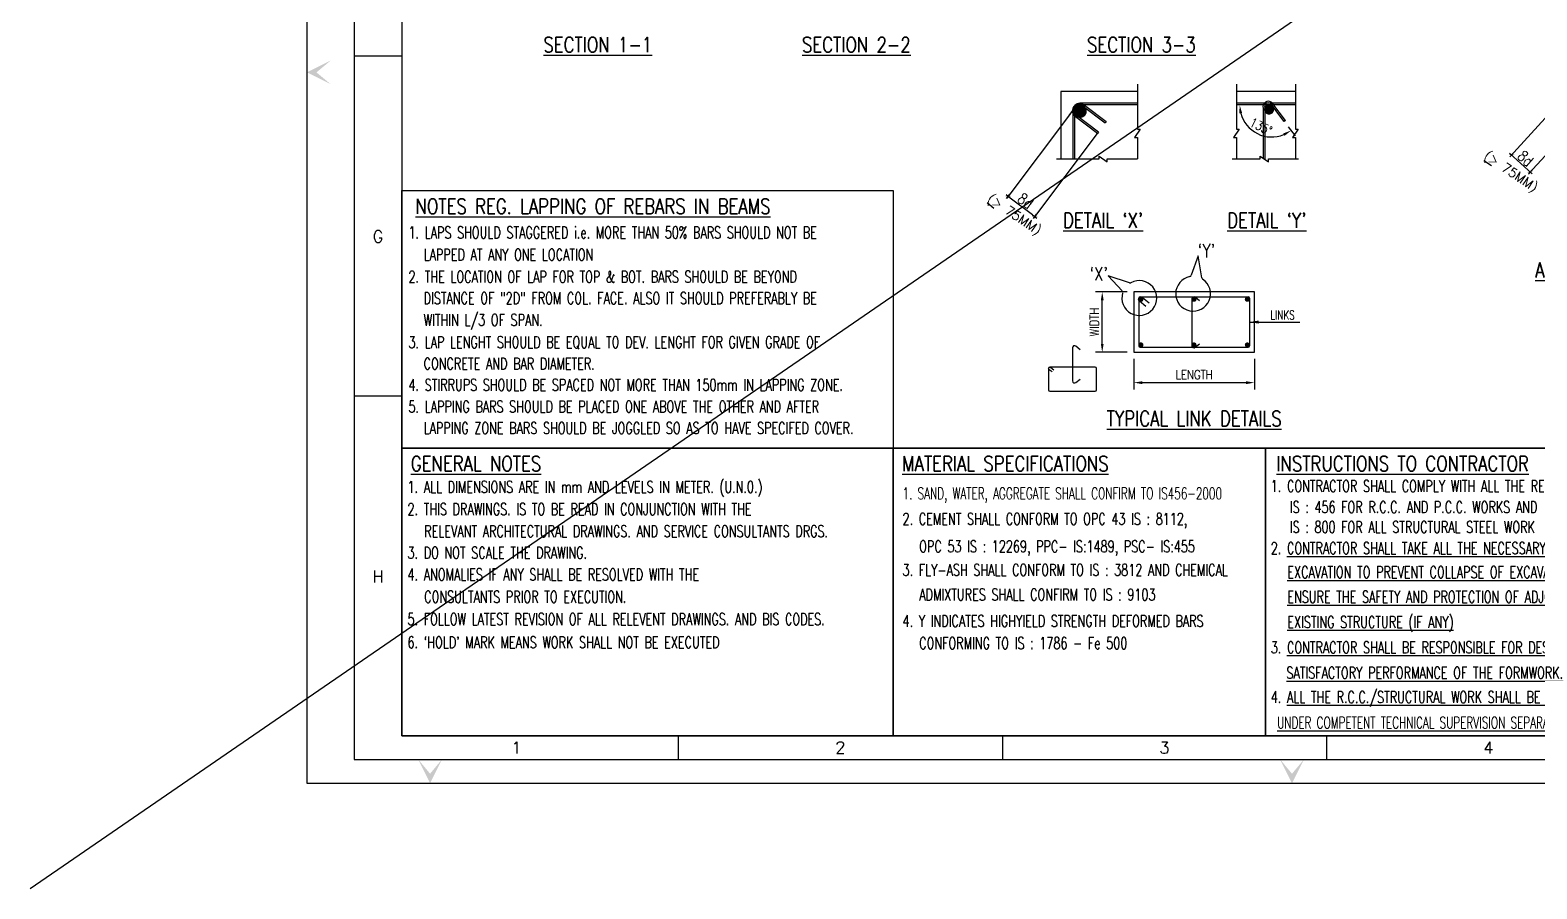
# Model space of a CAD drawing. Extents: x 455722 to 1142355, y -625363 to -272741.
# Drawn here: x 502440 to 547374, y -558785 to -533193 of the extents above; entities that cross this region are included whole.
import ezdxf
from ezdxf.enums import TextEntityAlignment as Align

# ---------------------------------------------------------------- set-up
doc = ezdxf.new("R2010")
doc.units = 0
doc.header["$LTSCALE"] = 500
doc.header["$MEASUREMENT"] = 0
doc.layers.get('DEFPOINTS').update_dxf_attribs({"color": 4})
for name, color, linetype in [('BEAM', 4, 'Continuous'), ('DIM', 5, 'Continuous'), ('DIM1', 5, 'Continuous'), ('LINK', 2, 'Continuous'), ('notes', 1, 'Continuous'), ('PNA', 10, 'Continuous'), ('S-CONCRET LINE', 4, 'Continuous'), ('S-R.C.C. PILE CAP', 40, 'Continuous'), ('S-REINFORCEMENT', 6, 'Continuous'), ('S-TEXT-1', 4, 'Continuous'), ('S-TITLE', 6, 'Continuous'), ('TXT', 4, 'Continuous'), ('TXT1', 2, 'Continuous')]:
    doc.layers.add(name, color=color, linetype=linetype)
doc.layers.add('HEADING-TXT', color=1, linetype='Continuous', lineweight=25)
doc.styles.add('ROMAND', font='romand')
doc.styles.add('ROMANS', font='r.shx', dxfattribs={"width": 0.8, "height": 275, "bigfont": 'bigfont.shx'})
doc.styles.add('ROMENT', font='r.shx', dxfattribs={"bigfont": 'bigfont.shx'})
doc.dimstyles.new('Copy of INT2TIMES', dxfattribs={"dimtxt": 300, "dimasz": 275, "dimexe": 75, "dimexo": 75, "dimgap": 40, "dimtad": 1, "dimdec": 0, "dimlfac": 0.5, "dimrnd": 5, "dimzin": 0, "dimdsep": 46, "dimtxsty": 'ROMANS', "dimcen": -1, "dimclrd": 5, "dimclre": 5, "dimclrt": 4, "dimadec": 0, "dimazin": 0, "dimtfac": 1, "dimtdec": 0, "dimtix": 1, "dimtofl": 0, "dimtmove": 2, "dimatfit": 3, "dimfxl": 0, "dimtolj": 1, "dimtzin": 0, "dimarcsym": 0})
doc.dimstyles.new('dim25', dxfattribs={"dimtxt": 250, "dimasz": 250, "dimexe": 200, "dimexo": 200, "dimgap": 100, "dimtad": 1, "dimdec": 0, "dimlfac": 0.25, "dimzin": 0, "dimdsep": 46, "dimtxsty": 'ROMANS', "dimcen": 0, "dimclrd": 5, "dimclre": 5, "dimclrt": 4, "dimadec": 0, "dimazin": 0, "dimtfac": 1, "dimtdec": 0, "dimtix": 1, "dimtofl": 0, "dimtmove": 2, "dimatfit": 3, "dimfxl": 0, "dimtolj": 1, "dimtzin": 0, "dimlwd": -1, "dimlwe": -1, "dimarcsym": 0})
doc.dimstyles.new('INT25', dxfattribs={"dimtxt": 250, "dimasz": 80, "dimexe": 60, "dimexo": 60, "dimgap": 40, "dimtad": 1, "dimdec": 0, "dimlfac": 0.25, "dimzin": 0, "dimdsep": 46, "dimtxsty": 'ROMANS', "dimblk": 'DIMTICK', "dimblk1": 'DIMTICK', "dimblk2": 'DIMTICK', "dimsah": 1, "dimcen": -0.25, "dimclrd": 7, "dimclre": 7, "dimclrt": 4, "dimadec": 0, "dimazin": 0, "dimtfac": 1, "dimtdec": 0, "dimtix": 1, "dimtofl": 0, "dimtmove": 2, "dimatfit": 3, "dimldrblk": 'DIMTICK', "dimfxl": 0, "dimtolj": 1, "dimtzin": 0, "dimarcsym": 0})

# ---------------------------------------------------------------- blocks, each defined once
blk = doc.blocks.new('FOLDER')
at = {"layer": 'PNA'}
for points in [[(-1250, 2500), (0, 0), (0, 1000)], [(1250, 2500), (0, 0), (0, 1000)]]:
    blk.add_solid(points, dxfattribs=at)
blk = doc.blocks.new('A1')
at = {"color": 1}
blk.add_line((81794, 6959), (1969, 6959), dxfattribs=at)
at = {"flags": 128}
blk.add_lwpolyline([(0, 0), (82779, 0), (82779, 58231), (0, 58231)], close=True, dxfattribs=at)
at = {"layer": 'PNA'}
for p, q in [((984, 15109), (1969, 15109)), ((984, 8047), (1969, 8047)), ((7718, 984), (7718, 492)), ((14453, 984), (14453, 492)), ((21187, 984), (21187, 492))]:
    blk.add_line(p, q, dxfattribs=at)
at = {"layer": 'PNA', "color": 1}
for points in [[(984, 492), (82287, 492), (82287, 57739), (984, 57739)], [(1969, 984), (81794, 984), (81794, 57247), (1969, 57247)]]:
    blk.add_lwpolyline(points, close=True, dxfattribs=at)
at = {"layer": 'PNA', "xscale": 0.196857838483993, "yscale": 0.196857838483993, "zscale": 0.196857838483993, "rotation": 270}
blk.add_blockref('FOLDER', (0, 14764), dxfattribs=at)
at = {"layer": 'PNA', "xscale": 0.1968578388914466, "yscale": 0.1968578388914466, "zscale": 0.1968578388914466}
for p in [(2559, 0), (20473, 0)]:
    blk.add_blockref('FOLDER', p, dxfattribs=at)
at = {"layer": 'PNA', "style": 'ROMANS'}
for s, p in [('G', (1476, 11355)), ('H', (1476, 4292)), ('1', (4352, 738)), ('2', (11086, 738)), ('3', (17821, 738)), ('4', (24555, 738))]:
    blk.add_text(s, height=246, dxfattribs=at).set_placement(p, align=Align.MIDDLE)
blk = doc.blocks.new('DIMTICK')
for p, q in [((-1, 0), (1, 0)), ((0, 1), (0, -1))]:
    blk.add_line(p, q)
at = {"color": 2, "const_width": 0.1}
blk.add_lwpolyline([(0.71, 0.71), (-0.71, -0.71)], dxfattribs=at)
blk = doc.blocks.new('*D455')
at = {"layer": 'DEFPOINTS', "color": 0}
for p in [(533507, -535632), (534297, -536229), (531607, -538148)]:
    blk.add_point(p, dxfattribs=at)
at = {"layer": 'DIM', "color": 7, "lineweight": -2}
for p, q in [((533470, -535680), (531570, -538196)), ((534261, -536277), (532361, -538793)), ((532334, -538697), (531670, -538197))]:
    blk.add_line(p, q, dxfattribs=at)
at = {"layer": 'DIM', "color": 7, "lineweight": -2, "xscale": 80, "yscale": 80, "zscale": 80}
for p, rotation in [((531607, -538148), 142.9439558411094), ((532397, -538746), 322.9439558411095)]:
    blk.add_blockref('DIMTICK', p, dxfattribs=dict(at, rotation=rotation))
at = {"layer": 'DIM', "color": 4, "insert": (532125, -538283), "char_height": 275, "attachment_point": 5, "rotation": 322.944, "style": 'ROMANS'}
blk.add_mtext('\\A1;{\\H1.2x;8d}', dxfattribs=at)
blk = doc.blocks.new('*D457')
at = {"layer": 'DEFPOINTS', "color": 0}
for p in [(547875, -535548), (548431, -536060), (546620, -536910)]:
    blk.add_point(p, dxfattribs=at)
at = {"layer": 'DIM', "color": 7, "lineweight": -2}
for p, q in [((547834, -535592), (546579, -536955)), ((548390, -536104), (547136, -537467)), ((547117, -537368), (546679, -536965))]:
    blk.add_line(p, q, dxfattribs=at)
at = {"layer": 'DIM', "color": 7, "lineweight": -2, "xscale": 80, "yscale": 80, "zscale": 80}
for p, rotation in [((546620, -536910), 137.3600109608683), ((547176, -537423), 317.3600109608683)]:
    blk.add_blockref('DIMTICK', p, dxfattribs=dict(at, rotation=rotation))
at = {"layer": 'DIM', "color": 4, "insert": (547037, -537016), "char_height": 275, "attachment_point": 5, "rotation": 317.36, "style": 'ROMANS'}
blk.add_mtext('\\A1;{\\H1.2x;8d}', dxfattribs=at)
blk = doc.blocks.new('*D494')
at = {"layer": 'DEFPOINTS', "color": 0}
for p in [(534412, -540994), (535354, -540994), (535354, -542794)]:
    blk.add_point(p, dxfattribs=at)
at = {"layer": 'DIM', "color": 5}
for p, q in [((535154, -540994), (534212, -540994)), ((534412, -542544), (534412, -541244)), ((535154, -542794), (534212, -542794))]:
    blk.add_line(p, q, dxfattribs=at)
for points in [[(534454, -541244), (534371, -541244), (534412, -540994)], [(534371, -542544), (534454, -542544), (534412, -542794)]]:
    blk.add_solid(points, dxfattribs=at)
at = {"layer": 'DIM', "color": 4, "insert": (534175, -541894), "char_height": 275, "attachment_point": 5, "rotation": 90, "style": 'ROMANS'}
blk.add_mtext('\\A1;WIDTH', dxfattribs=at)
blk = doc.blocks.new('*D495')
at = {"layer": 'DEFPOINTS', "color": 0}
for p in [(535354, -542794), (538954, -542794), (538954, -543699)]:
    blk.add_point(p, dxfattribs=at)
at = {"layer": 'DIM', "color": 5}
for p, q in [((535354, -542994), (535354, -543899)), ((538954, -542994), (538954, -543899)), ((535604, -543699), (538704, -543699))]:
    blk.add_line(p, q, dxfattribs=at)
for points in [[(535604, -543657), (535604, -543741), (535354, -543699)], [(538704, -543741), (538704, -543657), (538954, -543699)]]:
    blk.add_solid(points, dxfattribs=at)
at = {"layer": 'DIM', "color": 4, "insert": (537154, -543461), "char_height": 275, "attachment_point": 5, "style": 'ROMANS'}
blk.add_mtext('\\A1;LENGTH', dxfattribs=at)
blk = doc.blocks.new('*D496')
at = {"layer": 'DEFPOINTS', "color": 0}
for p in [(538412, -535421), (539442, -535387), (540171, -535421), (538760, -536067), (539841, -535913)]:
    blk.add_point(p, dxfattribs=at)
at = {"layer": 'DIM', "color": 5}
blk.add_line((539961, -536073), (540167, -536344), dxfattribs=at)
blk.add_arc((539467, -535421), 957, 195.0031, 292.1583, dxfattribs=at)
for points in [[(538584, -535664), (538501, -535674), (538510, -535421)], [(539849, -536344), (539808, -536272), (540046, -536184)]]:
    blk.add_solid(points, dxfattribs=at)
at = {"layer": 'DIM', "color": 4, "insert": (539147, -536066), "char_height": 275, "attachment_point": 5, "rotation": 333.5807, "style": 'ROMANS'}
blk.add_mtext('135%%D', dxfattribs=at)

msp = doc.modelspace()

# ---------------------------------------------------------------- linework, layer by layer
at = {"layer": 'BEAM'}
for points in [[(535459.725, -535023.805), (533181.702, -535023.805), (533181.702, -537031.091)], [(540171.299, -535023.805), (538411.537, -535023.805)]]:
    msp.add_lwpolyline(points, dxfattribs=at)
at = {"layer": 'DIM'}
for p, q in [((533424.289, -535741.199), (533628.565, -535470.668)), ((537268.711, -539919.367), (537068.634, -540499.575)), ((537381.157, -540575.333), (537268.711, -539919.367)), ((535222.305, -540724.761), (534590.844, -540514.542)), ((534590.844, -540514.542), (535008.107, -540964.613))]:
    msp.add_line(p, q, dxfattribs=at)
for points in [[(535459.725, -534807.054), (535459.725, -536148.591), (535542.908, -536148.591), (535376.543, -536392), (535459.725, -536392), (535459.725, -537031.091)], [(538411.537, -534807.054), (538411.537, -536148.591), (538494.719, -536148.591), (538328.355, -536392), (538411.537, -536392), (538411.537, -537031.091)], [(540171.299, -534807.054), (540171.299, -536148.591), (540254.481, -536148.591), (540088.117, -536392), (540171.299, -536392), (540171.299, -537031.091)], [(533044.688, -537031.091), (534317.099, -537031.091), (534317.099, -536947.909), (534560.508, -537114.274), (534560.508, -537031.091), (535459.725, -537031.091)], [(538289.762, -537031.091), (539123.673, -537031.091), (539123.673, -536947.909), (539367.081, -537114.274), (539367.081, -537031.091), (540266.299, -537031.091)]]:
    msp.add_lwpolyline(points, dxfattribs=at)
for centre, radius, start, end in [((537121.511, -541048.611), 519.063, 100.9101662, 56.5975754), ((537011.912, -540480.015), 60, 280.9101662, 340.9739315), ((535517.183, -541176.929), 519.063, 162.769959, 118.4573681), ((535241.257, -540667.833), 60, 251.5869007, 298.4573681), ((537440.294, -540565.196), 60, 189.727108, 236.5975754)]:
    msp.add_arc(centre, radius, start, end, dxfattribs=at)
at = {"layer": 'DIM1', "color": 7}
for points in [[(513520.392, -537974.5), (528173.131, -537974.5), (528173.131, -545650.468), (513520.392, -545650.468)], [(513520.392, -545650.468), (528173.131, -545650.468), (528173.131, -554223.693), (513520.392, -554223.693)], [(528173.131, -545650.468), (539284.309, -545650.468), (539284.309, -554223.693), (528173.131, -554223.693)], [(539284.309, -545650.468), (554242.309, -545650.468), (554242.309, -554223.693), (539284.309, -554223.693)]]:
    msp.add_lwpolyline(points, close=True, dxfattribs=at)
at = {"layer": 'LINK'}
for p, q in [((539206.647, -535521.613), (539206.647, -537016.85)), ((539256.647, -535514.945), (539256.647, -537051.024)), ((539840.516, -535913.428), (539441.556, -535387.083)), ((539882.375, -535890.517), (539471.724, -535350.563)), ((534531.775, -535918.883), (534501.645, -535958.785)), ((539881.572, -535890.956), (539840.516, -535913.428)), ((534297.372, -536229.313), (534267.242, -536269.216))]:
    msp.add_line(p, q, dxfattribs=at)
for points in [[(534267.242, -536269.216), (533617.998, -535778.991, -1), (533882.83, -535428.872), (534531.775, -535918.883)], [(535459.725, -535373.805), (533741.702, -535373.805, 0.414213562), (533531.702, -535583.805), (533531.702, -537031.091)], [(534297.372, -536229.313), (533648.146, -535739.102, -1), (533852.682, -535468.761), (534501.645, -535958.785)], [(535459.725, -535423.805), (533741.702, -535423.805, 0.414213562), (533581.702, -535583.805), (533581.702, -537031.091)]]:
    msp.add_lwpolyline(points, format="xyb", dxfattribs=at)
for points in [[(540171.299, -535371.105), (538411.537, -535371.105)], [(540171.299, -535421.105), (538411.537, -535421.105)]]:
    msp.add_lwpolyline(points, dxfattribs=at)
for centre, radius, start, end in [((539368.222, -535481.086), 166.58, 51.5863482, 194.0808285), ((539369.327, -535480.263), 117.897, 52.2187644, 197.1080954)]:
    msp.add_arc(centre, radius, start, end, dxfattribs=at)
at = {"layer": 'S-CONCRET LINE', "color": 130}
msp.add_lwpolyline([(538953.514, -540993.559), (535353.514, -540993.559), (535353.514, -542793.559), (538953.514, -542793.559)], close=True, dxfattribs=at)
at = {"layer": 'S-R.C.C. PILE CAP'}
msp.add_line((639224.5, -464855.5), (502439.5, -558785), dxfattribs=at)
at = {"layer": 'S-REINFORCEMENT'}
for p, q in [((535503.514, -541183.559), (535503.514, -542603.559)), ((535543.514, -541143.559), (538763.514, -541143.559)), ((538803.514, -541183.559), (538803.514, -542603.559)), ((535543.514, -542643.559), (538763.514, -542643.559))]:
    msp.add_line(p, q, dxfattribs=at)
for points, const_width in [([(533651.974, -535609.966, 1), (533851.974, -535609.966, 1)], 200), ([(539311.797, -535560.33, 1), (539461.797, -535560.33, 1)], 150), ([(535529.197, -541215.11, 1), (535604.197, -541215.11, 1)], 75), ([(537111.54, -541215.11, 1), (537186.54, -541215.11, 1)], 75), ([(538701.914, -541215.11, 1), (538776.914, -541215.11, 1)], 75), ([(535529.197, -542573.101, -1), (535604.197, -542573.101, -1)], 75), ([(537111.54, -542573.101, -1), (537186.54, -542573.101, -1)], 75), ([(538701.914, -542573.101, -1), (538776.914, -542573.101, -1)], 75)]:
    msp.add_lwpolyline(points, format="xyb", close=True, dxfattribs=dict(at, const_width=const_width))
for points in [[(535716.007, -541427.229), (535522.262, -541266.517, -1), (535613.347, -541156.711), (535815.727, -541324.587)], [(537317.352, -541259.466), (537186.602, -541154.431, 0.62958674), (537089.025, -541201.208), (537089.025, -542598.632, 0.62958674), (537186.602, -542645.408), (537317.352, -542540.374)], [(533751.852, -542717.466), (533621.102, -542612.431, 0.62958674), (533523.525, -542659.208), (533523.525, -543648.632, 0.62958674), (533621.102, -543695.408), (533751.852, -543590.374)], [(532920.051, -543379.424), (532831.018, -543312.062, -1), (532882.152, -543244.477), (532973.138, -543313.316)]]:
    msp.add_lwpolyline(points, format="xyb", dxfattribs=at)
msp.add_lwpolyline([(532847.223, -543953.238), (534199.827, -543953.238, 0.414213562), (534239.827, -543913.238), (534239.827, -543273.238, 0.414213562), (534199.827, -543233.238), (532847.223, -543233.238, 0.414213562), (532807.223, -543273.238), (532807.223, -543913.238, 0.414213562)], format="xyb", close=True, dxfattribs=at)
for centre, start, end in [((535543.514, -541183.559), 90, 180), ((538763.514, -541183.559), 0, 90), ((535543.514, -542603.559), 180, 270), ((538763.514, -542603.559), 270, 0)]:
    msp.add_arc(centre, 40, start, end, dxfattribs=at)
at = {"layer": 'TXT', "linetype": 'ByBlock'}
for p, q in [((545789.303, -537077.861), (546022.876, -537223.875)), ((530981.326, -538331.956), (531176.739, -538497.031))]:
    msp.add_line(p, q, dxfattribs=at)

# ---------------------------------------------------------------- block references
at = {"xscale": 1.434849416022188, "yscale": 1.434849416022188, "zscale": 1.434849416022188}
msp.add_blockref('A1', (510695.778, -555636), dxfattribs=at)

# ---------------------------------------------------------------- texts
at = {"layer": 'HEADING-TXT', "color": 6, "style": 'ROMANS', "width": 0.8}
for s, p in [('%%UNOTES REG. LAPPING OF REBARS IN BEAMS', (513934.909, -538668.865)), ('%%UGENERAL NOTES', (513793.887, -546336.294)), ('%%UMATERIAL SPECIFICATIONS', (528446.541, -546336.294)), ('%%UINSTRUCTIONS TO CONTRACTOR', (539606.66, -546336.294))]:
    msp.add_text(s, height=450, dxfattribs=at).set_placement(p)
at = {"layer": 'notes', "color": 4, "style": 'ROMANS'}
for s, width, p in [('1. LAPS SHOULD STAGGERED i.e. MORE THAN 50%%% BARS SHOULD NOT BE ', 0.7, (513722.72, -539398.929)), ('LAPPED AT ANY ONE LOCATION', 0.7, (514173.834, -540060.087)), ('2. THE LOCATION OF LAP FOR TOP & BOT. BARS SHOULD BE BEYOND ', 0.7, (513722.72, -540718.691)), ('DISTANCE OF "2D" FROM COL. FACE. ALSO IT SHOULD PREFERABLY BE ', 0.7, (514173.834, -541356.966)), ('WITHIN L/3 OF SPAN.', 0.7, (514173.834, -542005.975)), ('3. LAP LENGHT SHOULD BE EQUAL TO DEV. LENGHT FOR GIVEN GRADE OF ', 0.7, (513722.72, -542669.819)), ('CONCRETE AND BAR DIAMETER.', 0.7, (514173.834, -543308.094)), ('4. STIRRUPS SHOULD BE SPACED NOT MORE THAN 150mm IN LAPPING ZONE.', 0.7, (513722.72, -543940.939)), ('5. LAPPING BARS SHOULD BE PLACED ONE ABOVE THE OTHER AND AFTER ', 0.7, (513722.72, -544588.713)), ('LAPPING ZONE BARS SHOULD BE JOGGLED SO AS TO HAVE SPECIFED COVER.', 0.7, (514173.834, -545226.989)), ('1. ALL DIMENSIONS ARE IN mm AND LEVELS IN METER. (U.N.0.)', 0.7, (513693.911, -546982.359)), ('1. SAND, WATER, AGGREGATE SHALL CONFIRM TO IS456-2000', 0.65, (528457.461, -547174.918)), ('1. CONTRACTOR SHALL COMPLY WITH ALL THE REQUIREMENTS OF ', 0.7, (539438.126, -546956.084)), ('2. THIS DRAWINGS. IS TO BE READ IN CONJUNCTION WITH THE', 0.7, (513693.911, -547644.287)), ('  IS : 456 FOR R.C.C. AND P.C.C. WORKS AND', 0.7, (539670.244, -547581.348)), ('2. CEMENT SHALL CONFORM TO OPC 43 IS : 8112,', 0.7, (528457.461, -547935.459)), ('RELEVANT ARCHITECTURAL DRAWINGS. AND SERVICE CONSULTANTS DRGS.', 0.7, (514192.387, -548303.658)), ('  IS : 800 FOR ALL STRUCTURAL STEEL WORK', 0.7, (539670.244, -548176.113)), ('3. DO NOT SCALE THE DRAWING. ', 0.7, (513693.911, -548942.677)), ('OPC 53 IS : 12269, PPC- IS:1489, PSC- IS:455  ', 0.7, (528954.746, -548754.666)), ('2. %%UCONTRACTOR SHALL TAKE ALL THE NECESSARY PRECAUTIONS DURING', 0.7, (539438.126, -548806.249)), ('4. ANOMALIES IF ANY SHALL BE RESOLVED WITH THE', 0.7, (513693.911, -549592.441)), ('3. FLY-ASH SHALL CONFORM TO IS : 3812 AND CHEMICAL ', 0.7, (528457.461, -549456.541)), ('%%UEXCAVATION TO PREVENT COLLAPSE OF EXCAVATED PIT SIDES & ', 0.7, (539931.902, -549521.236)), ('CONSULTANTS PRIOR TO EXECUTION.', 0.7, (514192.387, -550257.059)), ('ADMIXTURES SHALL CONFIRM TO IS : 9103', 0.7, (528954.746, -550190.222)), ('%%UENSURE THE SAFETY AND PROTECTION OF ADJOINING', 0.7, (539931.902, -550256.858)), ('5. FOLLOW LATEST REVISION OF ALL RELEVENT DRAWINGS. AND BIS CODES.', 0.7, (513693.911, -550923.887)), ('4. Y INDICATES HIGHYIELD STRENGTH DEFORMED BARS', 0.7, (528457.461, -550977.622)), ('%%UEXISTING STRUCTURE (IF ANY)', 0.7, (539931.902, -551009.449)), ("6. `HOLD' MARK MEANS WORK SHALL NOT BE EXECUTED", 0.7, (513693.911, -551613.496)), ('CONFORMING TO IS : 1786 - Fe 500', 0.7, (528954.746, -551637.795)), ('3. %%UCONTRACTOR SHALL BE RESPONSIBLE FOR DESIGN AND ', 0.7, (539438.126, -551765.324)), ('%%uSATISFACTORY PERFORMANCE OF THE FORMWORK.', 0.7, (539903.135, -552520.893)), ('4. %%UALL THE R.C.C./STRUCTURAL WORK SHALL BE EXECUTED STRICTLY', 0.7, (539438.126, -553243.668)), ('%%UUNDER COMPETENT TECHNICAL SUPERVISION SEPARATELY PROVIDED BY THE OWNER', 0.65, (539627.427, -554006.948))]:
    msp.add_text(s, height=350, dxfattribs=dict(at, width=width)).set_placement(p)
at = {"layer": 'S-TEXT-1', "linetype": 'ByBlock', "style": 'ROMANS'}
for p in [(546593.8, -537416.4), (531785.83, -538697.348)]:
    msp.add_text('(> 75MM)', height=275, rotation=325.7906324, dxfattribs=at).set_placement(p, align=Align.MIDDLE)
at = {"layer": 'S-TEXT-1', "style": 'ROMENT', "width": 0.7}
msp.add_text('LINKS', height=275, dxfattribs=at).set_placement((539789.277, -541682.146), align=Align.MIDDLE)
at = {"layer": 'S-TITLE', "style": 'ROMANS', "width": 0.8}
for s, p in [('%%USECTION 1-1', (519367.928, -533627.687)), ('%%USECTION 2-2', (527080.658, -533627.687)), ('%%USECTION 3-3', (535580.723, -533627.687)), ("%%UDETAIL `X'", (534438.804, -538857.889)), ("%%UDETAIL `Y'", (539321.799, -538857.889)), ('%%UALTERNATIVE - I', (549317.485, -540339.352)), ('%%UTYPICAL LINK DETAILS', (537153.514, -544767.388))]:
    msp.add_text(s, height=450, dxfattribs=at).set_placement(p, align=Align.MIDDLE_CENTER)
at = {"layer": 'TXT1', "style": 'ROMAND', "width": 0.8}
for s, p in [("`Y'", (537518.438, -539966.515)), ("`X'", (534308.224, -540659.415))]:
    msp.add_text(s, height=400, dxfattribs=at).set_placement(p, align=Align.CENTER)

# ---------------------------------------------------------------- dimensions: what is measured, and where the dimension line sits
at = {"layer": 'DIM'}
dim = msp.add_angular_dim_2l(base=(538760.156, -536066.565), line1=((539840.516, -535913.428), (539441.556, -535387.083)), line2=((540171.299, -535421.105), (538411.537, -535421.105)), text='135%%D', dimstyle='dim25', dxfattribs=at)
dim.commit()
dim.dimension.update_dxf_attribs({"geometry": '*D496', "text_midpoint": (539147.006, -536065.876)})
for p1, p2, distance, picture, middle in [((548430.702, -536060.186), (547874.619, -535548.125), 1851.949, '*D457', (547037.034, -537015.692)), ((534297.372, -536229.313), (533506.591, -535632.204), 3153.062, '*D455', (532125.491, -538283.449))]:
    dim = msp.add_aligned_dim(p1=p1, p2=p2, distance=distance, text='{\\H1.2x;8d}', dimstyle='INT25', dxfattribs=at)
    dim.commit()
    dim.dimension.update_dxf_attribs({"geometry": picture, "text_midpoint": middle})
for base, p2, angle, text, picture, middle in [((534412.221, -540993.559), (535353.514, -540993.559), 90, 'WIDTH', '*D494', (534174.721, -541893.559)), ((538953.514, -543698.884), (538953.514, -542793.559), 180, 'LENGTH', '*D495', (537153.514, -543461.384))]:
    dim = msp.add_linear_dim(base=base, p1=(535353.514, -542793.559), p2=p2, angle=angle, text=text, dimstyle='dim25', dxfattribs=at)
    dim.commit()
    dim.dimension.update_dxf_attribs({"geometry": picture, "text_midpoint": middle})

# ---------------------------------------------------------------- leaders
at = {"layer": 'DIM', "ltscale": 2}
msp.add_leader([(538803.514, -541893.559), (540305.46, -541893.559)], dimstyle='Copy of INT2TIMES', dxfattribs=at)

doc.saveas('drawing.dxf')
